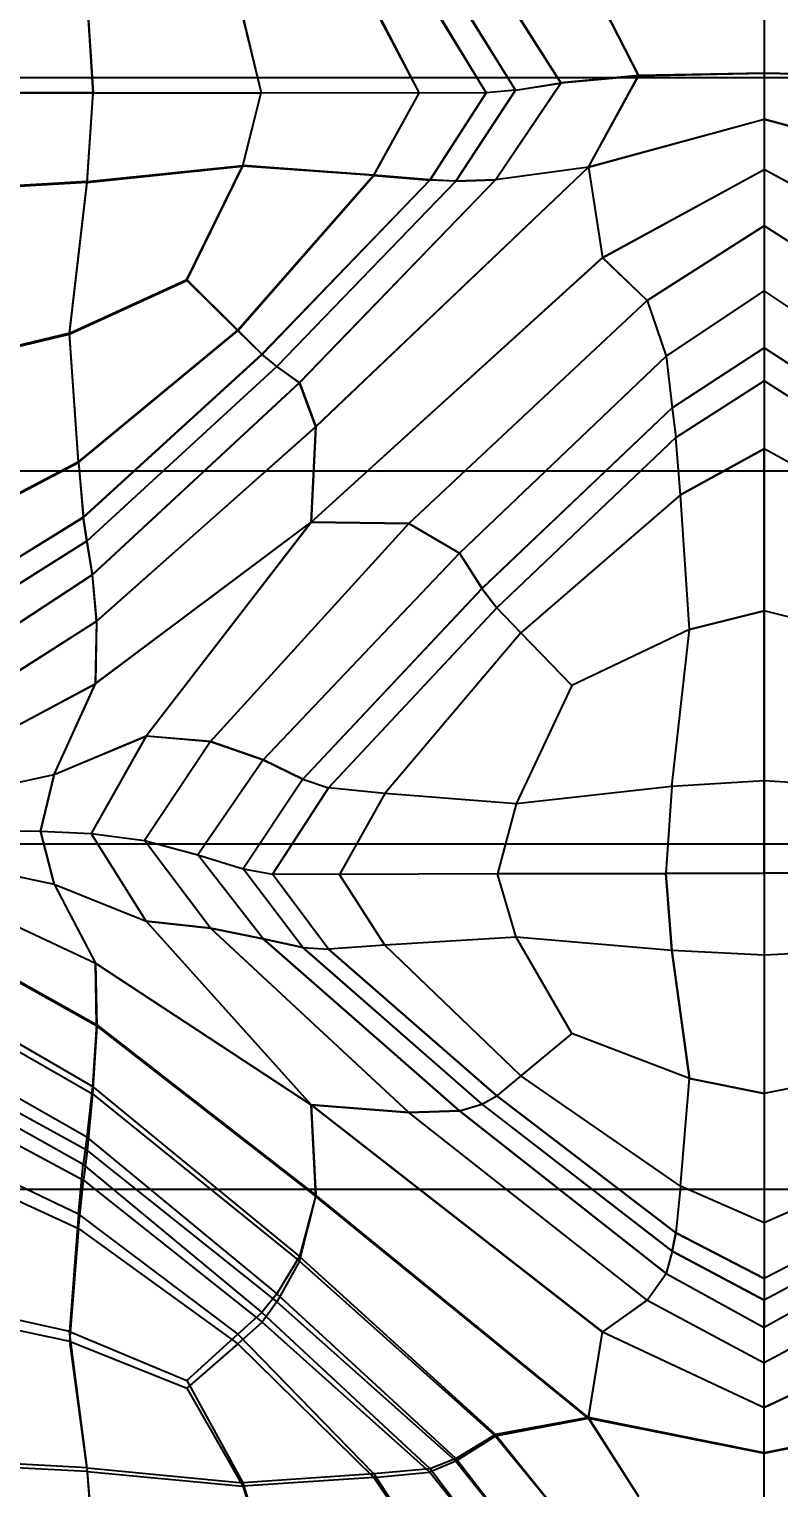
# Model space of a CAD drawing. Extents: x 11992 to 29481, y -6727 to 6811.
# Drawn here: x 12607.26 to 12612.01, y 1466.81 to 1476.05 of the extents above; entities that cross this region are included whole.
import ezdxf

# ---------------------------------------------------------------- set-up
doc = ezdxf.new("R2010")
doc.units = 0
doc.header["$MEASUREMENT"] = 0
doc.layers.get('0').update_dxf_attribs({"color": 8, "linetype": 'CONTINUOUS'})
doc.layers.add('zoylight 3编号', color=7, linetype='CONTINUOUS')
doc.styles.add('TFB MS 3mm at 1 to 25', font='arial.ttf', dxfattribs={"height": 75})

msp = doc.modelspace()

# ---------------------------------------------------------------- linework, layer by layer
for p, q in [((12611.9172, 1477.664, -1760.3735), (12611.9172, 1473.3894, -1759.1855)), ((12611.9172, 1476.4197, -1721.013), (12611.9172, 1473.3894, -1721.6804)), ((12610.2153, 1476.352, -1760.0991), (12610.6297, 1475.7063, -1759.9886)), ((12610.2158, 1476.3586, -1720.7773), (12610.6297, 1475.708, -1720.8768)), ((12610.8042, 1476.3744, -1720.9637), (12611.1213, 1475.7533, -1721.0447)), ((12610.8042, 1476.3706, -1759.9061), (12611.1213, 1475.7509, -1759.8205)), ((12607.6643, 1475.6448, -1720.6455), (12607.6271, 1476.2432, -1720.5554)), ((12607.6271, 1476.2325, -1760.3389), (12607.6643, 1475.6455, -1760.2206)), ((12610.1553, 1475.6448, -1720.6418), (12609.8005, 1476.2337, -1720.5594)), ((12609.9631, 1476.2659, -1760.267), (12610.3417, 1475.661, -1760.1591)), ((12610.3417, 1475.662, -1720.7065), (12609.964, 1476.2752, -1720.6167)), ((12609.4443, 1476.1972, -1720.5575), (12609.7313, 1475.6431, -1720.6351)), ((12609.4443, 1476.1858, -1760.3339), (12609.7313, 1475.6419, -1760.2304)), ((12609.8, 1476.2225, -1760.3294), (12610.1553, 1475.6436, -1760.2238)), ((12608.6127, 1476.129, -1720.5628), (12608.7309, 1475.6436, -1720.6389)), ((12608.6132, 1476.1195, -1760.3278), (12608.7309, 1475.6434, -1760.227)), ((12611.9172, 1475.7688, -1721.1017), (12611.1213, 1475.7533, -1721.0447)), ((12611.9172, 1475.7664, -1759.7635), (12611.1213, 1475.7509, -1759.8205)), ((12612.713, 1475.7538, -1721.0468), (12611.9172, 1475.7688, -1721.1017)), ((12612.713, 1475.7516, -1759.8186), (12611.9172, 1475.7664, -1759.7635)), ((12651.2496, 1475.7404, -1721), (12606.2495, 1475.7404, -1721)), ((12651.2496, 1475.7404, -1759.8654), (12606.2495, 1475.7404, -1759.8654)), ((12610.2153, 1475.0938, -1721.104), (12610.6297, 1475.708, -1720.8768)), ((12610.2158, 1475.0933, -1759.7495), (12610.6297, 1475.7063, -1759.9886)), ((12610.3417, 1475.662, -1720.7065), (12610.6297, 1475.708, -1720.8768)), ((12610.3417, 1475.661, -1760.1591), (12610.6297, 1475.7063, -1759.9886)), ((12611.1213, 1475.7533, -1721.0447), (12610.6297, 1475.708, -1720.8768)), ((12611.1213, 1475.7509, -1759.8205), (12610.6297, 1475.7063, -1759.9886)), ((12610.8042, 1475.1739, -1721.2804), (12611.1213, 1475.7533, -1721.0447)), ((12610.8042, 1475.1727, -1759.5802), (12611.1213, 1475.7509, -1759.8205)), ((12607.042, 1475.6462, -1760.2185), (12607.6643, 1475.6455, -1760.2206)), ((12607.042, 1475.6453, -1720.6477), (12607.6643, 1475.6448, -1720.6455)), ((12607.6266, 1475.0824, -1759.9993), (12607.6643, 1475.6455, -1760.2206)), ((12607.6271, 1475.0774, -1720.8365), (12607.6643, 1475.6448, -1720.6455)), ((12607.6643, 1475.6455, -1760.2206), (12608.7309, 1475.6434, -1760.227)), ((12607.6643, 1475.6448, -1720.6455), (12608.7309, 1475.6436, -1720.6389)), ((12608.6127, 1475.1849, -1760.0502), (12608.7309, 1475.6434, -1760.227)), ((12608.6132, 1475.1806, -1720.7896), (12608.7309, 1475.6436, -1720.6389)), ((12609.7313, 1475.6431, -1720.6351), (12608.7309, 1475.6436, -1720.6389)), ((12609.7313, 1475.6419, -1760.2304), (12608.7309, 1475.6434, -1760.227)), ((12609.4443, 1475.1203, -1720.8175), (12609.7313, 1475.6431, -1720.6351)), ((12609.4443, 1475.1229, -1760.0205), (12609.7313, 1475.6419, -1760.2304)), ((12610.1553, 1475.6448, -1720.6418), (12609.7313, 1475.6431, -1720.6351)), ((12610.1553, 1475.6436, -1760.2238), (12609.7313, 1475.6419, -1760.2304)), ((12609.8, 1475.0907, -1720.8396), (12610.1553, 1475.6448, -1720.6418)), ((12610.1553, 1475.6436, -1760.2238), (12609.8005, 1475.0924, -1760.0006)), ((12609.9631, 1475.0843, -1720.9155), (12610.3417, 1475.662, -1720.7065)), ((12610.3417, 1475.661, -1760.1591), (12609.9636, 1475.0852, -1759.9304)), ((12610.3417, 1475.662, -1720.7065), (12610.1553, 1475.6448, -1720.6418)), ((12610.3417, 1475.661, -1760.1591), (12610.1553, 1475.6436, -1760.2238)), ((12610.8042, 1475.1739, -1721.2804), (12611.9172, 1475.4772, -1721.2003)), ((12611.9172, 1475.4755, -1759.6634), (12610.8042, 1475.1727, -1759.5802)), ((12613.0301, 1475.1746, -1721.2843), (12611.9172, 1475.4772, -1721.2003)), ((12613.0301, 1475.1727, -1759.5799), (12611.9172, 1475.4755, -1759.6634)), ((12607.6266, 1475.0824, -1759.9993), (12608.6127, 1475.1849, -1760.0502)), ((12607.6271, 1475.0774, -1720.8365), (12608.6132, 1475.1806, -1720.7896)), ((12608.2589, 1474.4611, -1759.7183), (12608.6127, 1475.1849, -1760.0502)), ((12608.2598, 1474.4558, -1721.0884), (12608.6132, 1475.1806, -1720.7896)), ((12609.4443, 1475.1229, -1760.0205), (12608.5822, 1474.1411, -1759.5659)), ((12608.5831, 1474.1375, -1721.2289), (12609.4443, 1475.1203, -1720.8175)), ((12609.4443, 1475.1229, -1760.0205), (12608.6127, 1475.1849, -1760.0502)), ((12609.4443, 1475.1203, -1720.8175), (12608.6132, 1475.1806, -1720.7896)), ((12610.8042, 1475.1739, -1721.2804), (12609.0757, 1473.5307, -1721.9559)), ((12610.8042, 1475.1727, -1759.5802), (12609.0757, 1473.5296, -1758.9011)), ((12609.8005, 1475.0924, -1760.0006), (12609.4443, 1475.1229, -1760.0205)), ((12609.4443, 1475.1203, -1720.8175), (12609.8, 1475.0907, -1720.8396)), ((12610.8042, 1475.1739, -1721.2804), (12610.2153, 1475.0938, -1721.104)), ((12610.8042, 1475.1727, -1759.5802), (12610.2158, 1475.0933, -1759.7495)), ((12610.8042, 1475.1739, -1721.2804), (12610.8944, 1474.6005, -1721.5804)), ((12610.8042, 1475.1727, -1759.5802), (12610.8944, 1474.5996, -1759.2834)), ((12610.8944, 1474.6005, -1721.5804), (12611.9172, 1475.1591, -1721.3496)), ((12610.8944, 1474.5996, -1759.2834), (12611.9172, 1475.1582, -1759.5148)), ((12612.94, 1474.6008, -1721.5824), (12611.9172, 1475.1591, -1721.3496)), ((12612.94, 1474.5996, -1759.2834), (12611.9172, 1475.1582, -1759.5148)), ((12607.6266, 1475.0824, -1759.9993), (12607.042, 1475.0483, -1759.9824)), ((12607.6271, 1475.0774, -1720.8365), (12607.042, 1475.0428, -1720.8521)), ((12607.5145, 1474.1215, -1759.5561), (12607.6266, 1475.0824, -1759.9993)), ((12607.515, 1474.1161, -1721.2363), (12607.6271, 1475.0774, -1720.8365)), ((12609.8005, 1475.0924, -1760.0006), (12608.7352, 1473.9897, -1759.4949)), ((12609.8, 1475.0907, -1720.8396), (12608.7357, 1473.9876, -1721.2996)), ((12609.9636, 1475.0852, -1759.9304), (12608.8287, 1473.9105, -1759.4032)), ((12609.9631, 1475.0843, -1720.9155), (12608.8287, 1473.9103, -1721.4036)), ((12610.2153, 1475.0938, -1721.104), (12608.9727, 1473.8087, -1721.6438)), ((12608.9727, 1473.8078, -1759.1888), (12610.2158, 1475.0933, -1759.7495)), ((12609.9631, 1475.0843, -1720.9155), (12609.8, 1475.0907, -1720.8396)), ((12609.9636, 1475.0852, -1759.9304), (12609.8005, 1475.0924, -1760.0006)), ((12610.2153, 1475.0938, -1721.104), (12609.9631, 1475.0843, -1720.9155)), ((12609.9636, 1475.0852, -1759.9304), (12610.2158, 1475.0933, -1759.7495)), ((12611.9172, 1474.8015, -1721.4728), (12611.1757, 1474.3299, -1721.6582)), ((12611.1757, 1474.3299, -1759.2072), (12611.9172, 1474.8013, -1759.3927)), ((12612.6587, 1474.3302, -1721.6587), (12611.9172, 1474.8015, -1721.4728)), ((12612.6587, 1474.3299, -1759.2072), (12611.9172, 1474.8013, -1759.3927)), ((12609.0466, 1472.9244, -1722.2761), (12610.8944, 1474.6005, -1721.5804)), ((12609.0466, 1472.924, -1758.5895), (12610.8944, 1474.5996, -1759.2834)), ((12611.1757, 1474.3299, -1721.6582), (12610.8944, 1474.6005, -1721.5804)), ((12611.1757, 1474.3299, -1759.2072), (12610.8944, 1474.5996, -1759.2834)), ((12607.5145, 1474.1215, -1759.5561), (12608.2589, 1474.4611, -1759.7183)), ((12607.515, 1474.1161, -1721.2363), (12608.2598, 1474.4558, -1721.0884)), ((12608.2589, 1474.4611, -1759.7183), (12608.5822, 1474.1411, -1759.5659)), ((12608.5831, 1474.1375, -1721.2289), (12608.2598, 1474.4558, -1721.0884)), ((12611.2978, 1473.9754, -1759.2164), (12611.9172, 1474.391, -1759.3724)), ((12611.9172, 1474.391, -1721.4934), (12611.2978, 1473.9754, -1721.6495)), ((12612.5366, 1473.9754, -1721.6495), (12611.9172, 1474.391, -1721.4934)), ((12612.5366, 1473.9754, -1759.2164), (12611.9172, 1474.391, -1759.3724)), ((12611.1757, 1474.3299, -1721.6582), (12609.6665, 1472.9159, -1722.2151)), ((12611.1757, 1474.3299, -1759.2072), (12609.6665, 1472.9156, -1758.6508)), ((12611.1757, 1474.3299, -1721.6582), (12611.2978, 1473.9754, -1721.6495)), ((12611.1757, 1474.3299, -1759.2072), (12611.2978, 1473.9754, -1759.2164)), ((12607.5145, 1474.1215, -1759.5561), (12607.042, 1474.0083, -1759.5021)), ((12607.042, 1474.0028, -1721.2856), (12607.515, 1474.1161, -1721.2363)), ((12607.5713, 1473.3069, -1759.1695), (12607.5145, 1474.1215, -1759.5561)), ((12607.5727, 1473.3033, -1721.5904), (12607.515, 1474.1161, -1721.2363)), ((12607.5713, 1473.3069, -1759.1695), (12608.5822, 1474.1411, -1759.5659)), ((12607.5727, 1473.3033, -1721.5904), (12608.5831, 1474.1375, -1721.2289)), ((12608.5822, 1474.1411, -1759.5659), (12608.7352, 1473.9897, -1759.4949)), ((12608.5831, 1474.1375, -1721.2289), (12608.7357, 1473.9876, -1721.2996)), ((12611.334, 1473.6483, -1759.2425), (12611.9172, 1474.0298, -1759.3805)), ((12611.334, 1473.6483, -1721.6234), (12611.9172, 1474.0298, -1721.4854)), ((12612.5003, 1473.6483, -1759.2425), (12611.9172, 1474.0298, -1759.3805)), ((12612.5003, 1473.6483, -1721.6234), (12611.9172, 1474.0298, -1721.4854)), ((12607.6018, 1472.9557, -1759.0096), (12608.7352, 1473.9897, -1759.4949)), ((12607.6032, 1472.9547, -1721.7428), (12608.7357, 1473.9876, -1721.2996)), ((12608.8287, 1473.9105, -1759.4032), (12608.7352, 1473.9897, -1759.4949)), ((12608.8287, 1473.9103, -1721.4036), (12608.7357, 1473.9876, -1721.2996)), ((12611.2978, 1473.9754, -1759.2164), (12609.986, 1472.7285, -1758.7482)), ((12611.2978, 1473.9754, -1721.6495), (12609.986, 1472.7285, -1722.1177)), ((12611.2978, 1473.9754, -1759.2164), (12611.334, 1473.6483, -1759.2425)), ((12611.2978, 1473.9754, -1721.6495), (12611.334, 1473.6483, -1721.6234)), ((12607.6252, 1472.805, -1758.8959), (12608.8287, 1473.9105, -1759.4032)), ((12607.6261, 1472.806, -1721.8744), (12608.8287, 1473.9103, -1721.4036)), ((12608.9727, 1473.8078, -1759.1888), (12608.8287, 1473.9105, -1759.4032)), ((12608.9727, 1473.8087, -1721.6438), (12608.8287, 1473.9103, -1721.4036)), ((12607.6614, 1472.5916, -1758.6477), (12608.9727, 1473.8078, -1759.1888)), ((12607.6619, 1472.5933, -1722.1658), (12608.9727, 1473.8087, -1721.6438)), ((12608.9727, 1473.8087, -1721.6438), (12609.0757, 1473.5307, -1721.9559)), ((12609.0757, 1473.5296, -1758.9011), (12608.9727, 1473.8078, -1759.1888)), ((12611.3574, 1473.4609, -1721.6485), (12611.9172, 1473.8202, -1721.5223)), ((12611.3574, 1473.4609, -1759.2173), (12611.9172, 1473.8202, -1759.3437)), ((12612.477, 1473.4609, -1759.2173), (12611.9172, 1473.8202, -1759.3437)), ((12612.477, 1473.4609, -1721.6485), (12611.9172, 1473.8202, -1721.5223)), ((12611.334, 1473.6483, -1759.2425), (12610.1295, 1472.5036, -1758.8285)), ((12611.334, 1473.6483, -1721.6234), (12610.13, 1472.5036, -1722.0374)), ((12611.334, 1473.6483, -1759.2425), (12611.3574, 1473.4609, -1759.2173)), ((12611.334, 1473.6483, -1721.6234), (12611.3574, 1473.4609, -1721.6485)), ((12607.6871, 1472.2967, -1758.3643), (12609.0757, 1473.5296, -1758.9011)), ((12607.6876, 1472.2981, -1722.4906), (12609.0757, 1473.5307, -1721.9559)), ((12609.0757, 1473.5307, -1721.9559), (12609.0466, 1472.9244, -1722.2761)), ((12609.0466, 1472.924, -1758.5895), (12609.0757, 1473.5296, -1758.9011)), ((12610.223, 1472.3825, -1722.0277), (12611.3574, 1473.4609, -1721.6485)), ((12611.3574, 1473.4609, -1759.2173), (12610.223, 1472.3825, -1758.8382)), ((12611.3874, 1473.0983, -1721.781), (12611.3574, 1473.4609, -1721.6485)), ((12611.3874, 1473.0983, -1759.0848), (12611.3574, 1473.4609, -1759.2173)), ((12611.9172, 1473.3894, -1759.1855), (12611.3874, 1473.0983, -1759.0848)), ((12611.3874, 1473.0983, -1721.781), (12611.9172, 1473.3894, -1721.6804)), ((12611.9172, 1473.3894, -1759.1855), (12611.9172, 1467.8232, -1755.5806)), ((12611.9172, 1470.7014, -1722.6864), (12611.9172, 1473.3894, -1721.6804)), ((12612.4469, 1473.0983, -1721.781), (12611.9172, 1473.3894, -1721.6804)), ((12612.4465, 1473.0983, -1759.0848), (12611.9172, 1473.3894, -1759.1855)), ((12607.5713, 1473.3069, -1759.1695), (12607.042, 1473.0289, -1759.0373)), ((12607.042, 1473.0253, -1721.7109), (12607.5727, 1473.3033, -1721.5904)), ((12607.5713, 1473.3069, -1759.1695), (12607.6018, 1472.9557, -1759.0096)), ((12607.5727, 1473.3033, -1721.5904), (12607.6032, 1472.9547, -1721.7428)), ((12651.2496, 1473.2475, -1721.8437), (12606.2495, 1473.2475, -1721.8437)), ((12651.2496, 1473.2475, -1759.0217), (12606.2495, 1473.2475, -1759.0217)), ((12611.3874, 1473.0983, -1759.0848), (12610.376, 1472.2245, -1758.7826)), ((12611.3874, 1473.0983, -1721.781), (12610.3765, 1472.2245, -1722.0833)), ((12611.4446, 1472.2454, -1758.7893), (12611.3874, 1473.0983, -1759.0848)), ((12611.4446, 1472.2454, -1722.0766), (12611.3874, 1473.0983, -1721.781)), ((12607.6018, 1472.9557, -1759.0096), (12607.042, 1472.6109, -1758.8478)), ((12607.042, 1472.6102, -1721.8905), (12607.6032, 1472.9547, -1721.7428)), ((12607.6252, 1472.805, -1758.8959), (12607.6018, 1472.9557, -1759.0096)), ((12607.6261, 1472.806, -1721.8744), (12607.6032, 1472.9547, -1721.7428)), ((12607.6795, 1471.9012, -1758.1452), (12609.0466, 1472.924, -1758.5895)), ((12607.68, 1471.9021, -1722.7224), (12609.0466, 1472.9244, -1722.2761)), ((12608.0009, 1471.5705, -1722.8374), (12609.0466, 1472.9244, -1722.2761)), ((12609.0466, 1472.924, -1758.5895), (12608.0009, 1471.5702, -1758.0284)), ((12608.4086, 1471.5354, -1722.7654), (12609.6665, 1472.9159, -1722.2151)), ((12609.6665, 1472.9156, -1758.6508), (12608.4086, 1471.5352, -1758.1005)), ((12609.0466, 1472.9244, -1722.2761), (12609.6665, 1472.9159, -1722.2151)), ((12609.6665, 1472.9156, -1758.6508), (12609.0466, 1472.924, -1758.5895)), ((12609.6665, 1472.9159, -1722.2151), (12609.986, 1472.7285, -1722.1177)), ((12609.986, 1472.7285, -1758.7482), (12609.6665, 1472.9156, -1758.6508)), ((12607.6261, 1472.806, -1721.8744), (12607.042, 1472.4378, -1722.0314)), ((12607.6252, 1472.805, -1758.8959), (12607.042, 1472.4364, -1758.7268)), ((12607.6614, 1472.5916, -1758.6477), (12607.6252, 1472.805, -1758.8959)), ((12607.6619, 1472.5933, -1722.1658), (12607.6261, 1472.806, -1721.8744)), ((12609.986, 1472.7285, -1758.7482), (12608.7419, 1471.4193, -1758.244)), ((12608.7419, 1471.4193, -1722.6219), (12609.986, 1472.7285, -1722.1177)), ((12609.986, 1472.7285, -1758.7482), (12610.1295, 1472.5036, -1758.8285)), ((12609.986, 1472.7285, -1722.1177), (12610.13, 1472.5036, -1722.0374)), ((12607.042, 1472.188, -1722.3399), (12607.6619, 1472.5933, -1722.1658)), ((12607.6614, 1472.5916, -1758.6477), (12607.042, 1472.1863, -1758.4673)), ((12607.6871, 1472.2967, -1758.3643), (12607.6614, 1472.5916, -1758.6477)), ((12607.6876, 1472.2981, -1722.4906), (12607.6619, 1472.5933, -1722.1658)), ((12610.1295, 1472.5036, -1758.8285), (12608.9942, 1471.2968, -1758.3785)), ((12608.9942, 1471.2968, -1722.4874), (12610.13, 1472.5036, -1722.0374)), ((12610.1295, 1472.5036, -1758.8285), (12610.223, 1472.3825, -1758.8382)), ((12610.13, 1472.5036, -1722.0374), (12610.223, 1472.3825, -1722.0277)), ((12609.1572, 1471.2419, -1722.4427), (12610.223, 1472.3825, -1722.0277)), ((12610.223, 1472.3825, -1758.8382), (12609.1572, 1471.2419, -1758.4232)), ((12610.376, 1472.2245, -1758.7826), (12610.223, 1472.3825, -1758.8382)), ((12610.3765, 1472.2245, -1722.0833), (12610.223, 1472.3825, -1722.0277)), ((12611.4446, 1472.2454, -1722.0766), (12611.9172, 1472.3639, -1722.0358)), ((12611.9172, 1472.3639, -1758.83), (12611.4446, 1472.2454, -1758.7893)), ((12612.3897, 1472.2454, -1758.7893), (12611.9172, 1472.3639, -1758.83)), ((12612.3897, 1472.2454, -1722.0766), (12611.9172, 1472.3639, -1722.0358)), ((12607.6876, 1472.2981, -1722.4906), (12607.042, 1471.8873, -1722.6687)), ((12607.042, 1471.8857, -1758.1854), (12607.6871, 1472.2967, -1758.3643)), ((12607.6871, 1472.2967, -1758.3643), (12607.6795, 1471.9012, -1758.1452)), ((12607.68, 1471.9021, -1722.7224), (12607.6876, 1472.2981, -1722.4906)), ((12610.376, 1472.2245, -1758.7826), (12609.5139, 1471.2064, -1758.4155)), ((12610.3765, 1472.2245, -1722.0833), (12609.5139, 1471.2064, -1722.4504)), ((12610.6998, 1471.8892, -1758.667), (12610.376, 1472.2245, -1758.7826)), ((12610.6998, 1471.8892, -1722.1989), (12610.3765, 1472.2245, -1722.0833)), ((12611.4446, 1472.2454, -1758.7893), (12610.6998, 1471.8892, -1758.667)), ((12611.4446, 1472.2454, -1722.0766), (12610.6998, 1471.8892, -1722.1989)), ((12611.3321, 1471.2505, -1758.4285), (12611.4446, 1472.2454, -1758.7893)), ((12611.3321, 1471.2505, -1722.4373), (12611.4446, 1472.2454, -1722.0766)), ((12607.042, 1471.5612, -1722.8712), (12607.68, 1471.9021, -1722.7224)), ((12607.042, 1471.5605, -1757.9972), (12607.6795, 1471.9012, -1758.1452)), ((12607.4182, 1471.3261, -1722.9681), (12607.68, 1471.9021, -1722.7224)), ((12607.4182, 1471.3259, -1757.8983), (12607.6795, 1471.9012, -1758.1452)), ((12610.6998, 1471.8892, -1758.667), (12610.3455, 1471.1416, -1758.393)), ((12610.6998, 1471.8892, -1722.1989), (12610.3455, 1471.1416, -1722.4729)), ((12607.4182, 1471.3261, -1722.9681), (12608.0009, 1471.5705, -1722.8374)), ((12607.4182, 1471.3259, -1757.8983), (12608.0009, 1471.5702, -1758.0284)), ((12608.0009, 1471.5705, -1722.8374), (12607.6523, 1470.952, -1723.1209)), ((12608.0009, 1471.5702, -1758.0284), (12607.6523, 1470.952, -1757.745)), ((12608.4086, 1471.5354, -1722.7654), (12607.9895, 1470.9084, -1723.0451)), ((12608.4086, 1471.5352, -1758.1005), (12607.9895, 1470.9084, -1757.8208)), ((12608.0009, 1471.5705, -1722.8374), (12608.4086, 1471.5354, -1722.7654)), ((12608.4086, 1471.5352, -1758.1005), (12608.0009, 1471.5702, -1758.0284)), ((12608.4086, 1471.5354, -1722.7654), (12608.7419, 1471.4193, -1722.6219)), ((12608.7419, 1471.4193, -1758.244), (12608.4086, 1471.5352, -1758.1005)), ((12608.7419, 1471.4193, -1722.6219), (12608.3275, 1470.8166, -1722.886)), ((12608.7419, 1471.4193, -1758.244), (12608.3275, 1470.8166, -1757.9799)), ((12608.9942, 1471.2968, -1758.3785), (12608.7419, 1471.4193, -1758.244)), ((12608.7419, 1471.4193, -1722.6219), (12608.9942, 1471.2968, -1722.4874)), ((12607.042, 1471.2445, -1723.0117), (12607.4182, 1471.3261, -1722.9681)), ((12607.042, 1471.2443, -1757.8549), (12607.4182, 1471.3259, -1757.8983)), ((12607.4182, 1471.3259, -1757.8983), (12607.3309, 1470.9668, -1757.7194)), ((12607.3314, 1470.9668, -1723.1465), (12607.4182, 1471.3261, -1722.9681)), ((12608.9942, 1471.2968, -1758.3785), (12608.6155, 1470.7284, -1758.1325)), ((12608.9942, 1471.2968, -1722.4874), (12608.6155, 1470.7284, -1722.7333)), ((12609.1572, 1471.2419, -1758.4232), (12608.802, 1470.6959, -1758.189)), ((12609.1572, 1471.2419, -1722.4427), (12608.802, 1470.6959, -1722.6769)), ((12608.9942, 1471.2968, -1758.3785), (12609.1572, 1471.2419, -1758.4232)), ((12608.9942, 1471.2968, -1722.4874), (12609.1572, 1471.2419, -1722.4427)), ((12609.5139, 1471.2064, -1722.4504), (12609.1572, 1471.2419, -1722.4427)), ((12609.5139, 1471.2064, -1758.4155), (12609.1572, 1471.2419, -1758.4232)), ((12611.3321, 1471.2505, -1758.4285), (12610.3455, 1471.1416, -1758.393)), ((12611.3321, 1471.2505, -1722.4373), (12610.3455, 1471.1416, -1722.4729)), ((12611.3321, 1471.2505, -1758.4285), (12611.2949, 1470.7, -1758.1817)), ((12611.3321, 1471.2505, -1722.4373), (12611.2949, 1470.7, -1722.6842)), ((12611.9172, 1471.287, -1758.4403), (12611.3321, 1471.2505, -1758.4285)), ((12611.9172, 1471.287, -1722.4255), (12611.3321, 1471.2505, -1722.4373)), ((12612.5022, 1471.2505, -1758.4285), (12611.9172, 1471.287, -1758.4403)), ((12612.5022, 1471.2505, -1722.4373), (12611.9172, 1471.287, -1722.4255)), ((12609.5139, 1471.2064, -1722.4504), (12609.2264, 1470.6933, -1722.6729)), ((12609.5139, 1471.2064, -1758.4155), (12609.2264, 1470.6933, -1758.193)), ((12610.3455, 1471.1416, -1758.393), (12609.5139, 1471.2064, -1758.4155)), ((12610.3455, 1471.1416, -1722.4729), (12609.5139, 1471.2064, -1722.4504)), ((12610.3455, 1471.1416, -1758.393), (12610.2273, 1470.6962, -1758.1884)), ((12610.3455, 1471.1416, -1722.4729), (12610.2277, 1470.6962, -1722.6774)), ((12607.042, 1470.9718, -1757.7109), (12607.3309, 1470.9668, -1757.7194)), ((12607.042, 1470.9718, -1723.155), (12607.3314, 1470.9668, -1723.1465)), ((12607.3309, 1470.9668, -1757.7194), (12607.4182, 1470.6328, -1757.4976)), ((12607.3309, 1470.9668, -1757.7194), (12607.6523, 1470.952, -1757.745)), ((12607.3314, 1470.9668, -1723.1465), (12607.6523, 1470.952, -1723.1209)), ((12607.4182, 1470.6325, -1723.3678), (12607.3314, 1470.9668, -1723.1465)), ((12651.2491, 1470.885, -1723.0042), (12606.249, 1470.885, -1723.0042)), ((12651.2491, 1470.885, -1757.8612), (12606.249, 1470.885, -1757.8612)), ((12607.6523, 1470.952, -1757.745), (12607.9895, 1470.9084, -1757.8208)), ((12608.0009, 1470.3974, -1757.3513), (12607.6523, 1470.952, -1757.745)), ((12607.6523, 1470.952, -1723.1209), (12607.9895, 1470.9084, -1723.0451)), ((12608.0009, 1470.3974, -1723.5146), (12607.6523, 1470.952, -1723.1209)), ((12607.9895, 1470.9084, -1757.8208), (12608.3275, 1470.8166, -1757.9799)), ((12608.4086, 1470.3526, -1723.4482), (12607.9895, 1470.9084, -1723.0451)), ((12608.4086, 1470.3526, -1757.4177), (12607.9895, 1470.9084, -1757.8208)), ((12607.9895, 1470.9084, -1723.0451), (12608.3275, 1470.8166, -1722.886)), ((12608.7419, 1470.2863, -1757.5898), (12608.3275, 1470.8166, -1757.9799)), ((12608.7419, 1470.2863, -1723.276), (12608.3275, 1470.8166, -1722.886)), ((12608.3275, 1470.8166, -1757.9799), (12608.6155, 1470.7284, -1758.1325)), ((12608.3275, 1470.8166, -1722.886), (12608.6155, 1470.7284, -1722.7333)), ((12607.042, 1470.7114, -1757.5464), (12607.4182, 1470.6328, -1757.4976)), ((12607.042, 1470.7107, -1723.3191), (12607.4182, 1470.6325, -1723.3678)), ((12608.6155, 1470.7284, -1722.7333), (12608.802, 1470.6959, -1722.6769)), ((12608.9942, 1470.231, -1757.7632), (12608.6155, 1470.7284, -1758.1325)), ((12608.9942, 1470.231, -1723.1027), (12608.6155, 1470.7284, -1722.7333)), ((12608.6155, 1470.7284, -1758.1325), (12608.802, 1470.6959, -1758.189)), ((12609.2264, 1470.6933, -1758.193), (12608.802, 1470.6959, -1758.189)), ((12609.1572, 1470.2198, -1757.8331), (12608.802, 1470.6959, -1758.189)), ((12609.1572, 1470.2198, -1723.0328), (12608.802, 1470.6959, -1722.6769)), ((12609.2264, 1470.6933, -1722.6729), (12608.802, 1470.6959, -1722.6769)), ((12610.2277, 1470.6962, -1722.6774), (12609.2264, 1470.6933, -1722.6729)), ((12610.2273, 1470.6962, -1758.1884), (12609.2264, 1470.6933, -1758.193)), ((12609.5139, 1470.2444, -1757.8601), (12609.2264, 1470.6933, -1758.193)), ((12609.5139, 1470.2444, -1723.0057), (12609.2264, 1470.6933, -1722.6729)), ((12610.2273, 1470.6962, -1758.1884), (12611.2949, 1470.7, -1758.1817)), ((12610.3455, 1470.2961, -1757.9049), (12610.2273, 1470.6962, -1758.1884)), ((12611.2949, 1470.7, -1722.6842), (12610.2277, 1470.6962, -1722.6774)), ((12610.3455, 1470.2961, -1722.961), (12610.2277, 1470.6962, -1722.6774)), ((12611.2949, 1470.7, -1758.1817), (12611.9172, 1470.7014, -1758.1795)), ((12611.9172, 1470.7014, -1722.6864), (12611.2949, 1470.7, -1722.6842)), ((12611.2949, 1470.7, -1722.6842), (12611.3321, 1470.211, -1723.0377)), ((12611.3321, 1470.211, -1757.8282), (12611.2949, 1470.7, -1758.1817)), ((12612.5394, 1470.7, -1722.6842), (12611.9172, 1470.7014, -1722.6864)), ((12612.5394, 1470.7, -1758.1817), (12611.9172, 1470.7014, -1758.1795)), ((12611.9172, 1470.7014, -1722.6864), (12611.9172, 1467.9968, -1724.9685)), ((12607.4182, 1470.6328, -1757.4976), (12607.68, 1470.1321, -1757.1216)), ((12607.4182, 1470.6328, -1757.4976), (12608.0009, 1470.3974, -1757.3513)), ((12607.4182, 1470.6325, -1723.3678), (12607.68, 1470.1309, -1723.7427)), ((12607.4182, 1470.6325, -1723.3678), (12608.0009, 1470.3974, -1723.5146)), ((12607.042, 1470.4313, -1757.3424), (12607.68, 1470.1321, -1757.1216)), ((12607.042, 1470.4296, -1723.5215), (12607.68, 1470.1309, -1723.7427)), ((12608.0009, 1470.3974, -1757.3513), (12609.0466, 1469.2342, -1756.4592)), ((12608.0009, 1470.3974, -1757.3513), (12608.4086, 1470.3526, -1757.4177)), ((12608.4086, 1470.3526, -1723.4482), (12608.0009, 1470.3974, -1723.5146)), ((12609.0466, 1469.2349, -1724.4063), (12608.0009, 1470.3974, -1723.5146)), ((12609.6665, 1469.1858, -1724.3685), (12608.4086, 1470.3526, -1723.4482)), ((12608.7419, 1470.2863, -1723.276), (12608.4086, 1470.3526, -1723.4482)), ((12608.4086, 1470.3526, -1757.4177), (12609.6665, 1469.1858, -1756.4972)), ((12608.4086, 1470.3526, -1757.4177), (12608.7419, 1470.2863, -1757.5898)), ((12608.7419, 1470.2863, -1757.5898), (12609.986, 1469.1951, -1756.7082)), ((12608.7419, 1470.2863, -1757.5898), (12608.9942, 1470.231, -1757.7632)), ((12608.9942, 1470.231, -1723.1027), (12608.7419, 1470.2863, -1723.276)), ((12609.986, 1469.1951, -1724.1577), (12608.7419, 1470.2863, -1723.276)), ((12610.13, 1469.238, -1723.9229), (12608.9942, 1470.231, -1723.1027)), ((12608.9942, 1470.231, -1757.7632), (12610.1295, 1469.2378, -1756.943)), ((12608.9942, 1470.231, -1757.7632), (12609.1572, 1470.2198, -1757.8331)), ((12608.9942, 1470.231, -1723.1027), (12609.1572, 1470.2198, -1723.0328)), ((12609.5139, 1470.2444, -1757.8601), (12609.1572, 1470.2198, -1757.8331)), ((12609.5139, 1470.2444, -1723.0057), (12609.1572, 1470.2198, -1723.0328)), ((12609.1572, 1470.2198, -1757.8331), (12610.223, 1469.2902, -1757.0528)), ((12610.223, 1469.2902, -1723.8131), (12609.1572, 1470.2198, -1723.0328)), ((12610.3455, 1470.2961, -1757.9049), (12609.5139, 1470.2444, -1757.8601)), ((12610.3455, 1470.2961, -1722.961), (12609.5139, 1470.2444, -1723.0057)), ((12610.3765, 1469.4173, -1723.7041), (12609.5139, 1470.2444, -1723.0057)), ((12610.376, 1469.4173, -1757.1618), (12609.5139, 1470.2444, -1757.8601)), ((12610.6998, 1469.6851, -1757.3944), (12610.3455, 1470.2961, -1757.9049)), ((12610.6998, 1469.6851, -1723.4715), (12610.3455, 1470.2961, -1722.961)), ((12611.3321, 1470.211, -1757.8282), (12610.3455, 1470.2961, -1757.9049)), ((12611.3321, 1470.211, -1723.0377), (12610.3455, 1470.2961, -1722.961)), ((12607.68, 1470.1321, -1757.1216), (12607.6876, 1469.7332, -1756.8945)), ((12607.68, 1470.1321, -1757.1216), (12609.0466, 1469.2342, -1756.4592)), ((12607.6871, 1469.7435, -1723.9756), (12607.68, 1470.1309, -1723.7427)), ((12607.68, 1470.1309, -1723.7427), (12609.0466, 1469.2349, -1724.4063)), ((12611.9172, 1470.1826, -1757.8027), (12611.3321, 1470.211, -1757.8282)), ((12611.9172, 1470.1826, -1723.0632), (12611.3321, 1470.211, -1723.0377)), ((12611.4446, 1469.4011, -1757.1472), (12611.3321, 1470.211, -1757.8282)), ((12611.3321, 1470.211, -1723.0377), (12611.4446, 1469.4011, -1723.7187)), ((12612.5022, 1470.211, -1723.0377), (12611.9172, 1470.1826, -1723.0632)), ((12612.5022, 1470.211, -1757.8282), (12611.9172, 1470.1826, -1757.8027)), ((12607.042, 1470.104, -1723.7092), (12607.6871, 1469.7435, -1723.9756)), ((12607.6876, 1469.7332, -1756.8945), (12607.042, 1470.093, -1757.1612)), ((12607.6614, 1469.3506, -1724.0894), (12607.042, 1469.7096, -1723.8285)), ((12607.6871, 1469.7435, -1723.9756), (12607.6614, 1469.3506, -1724.0894)), ((12607.6876, 1469.7332, -1756.8945), (12607.6619, 1469.3043, -1756.8013)), ((12607.6871, 1469.7435, -1723.9756), (12609.0757, 1468.662, -1724.775)), ((12607.6876, 1469.7332, -1756.8945), (12609.0757, 1468.6539, -1756.0944)), ((12610.6998, 1469.6851, -1757.3944), (12610.376, 1469.4173, -1757.1618)), ((12610.6998, 1469.6851, -1723.4715), (12610.3765, 1469.4173, -1723.7041)), ((12611.4446, 1469.4011, -1723.7187), (12610.6998, 1469.6851, -1723.4715)), ((12611.4446, 1469.4011, -1757.1472), (12610.6998, 1469.6851, -1757.3944)), ((12607.042, 1469.6576, -1757.0652), (12607.6619, 1469.3043, -1756.8013)), ((12610.3765, 1469.4173, -1723.7041), (12610.223, 1469.2902, -1723.8131)), ((12610.376, 1469.4173, -1757.1618), (12610.223, 1469.2902, -1757.0528)), ((12611.3874, 1468.7187, -1756.5563), (12610.376, 1469.4173, -1757.1618)), ((12611.3874, 1468.7187, -1724.3096), (12610.3765, 1469.4173, -1723.7041)), ((12611.3874, 1468.7187, -1724.3096), (12611.4446, 1469.4011, -1723.7187)), ((12611.3874, 1468.7187, -1756.5563), (12611.4446, 1469.4011, -1757.1472)), ((12611.9172, 1469.3064, -1757.0648), (12611.4446, 1469.4011, -1757.1472)), ((12611.4446, 1469.4011, -1723.7187), (12611.9172, 1469.3064, -1723.8011)), ((12612.3897, 1469.4011, -1723.7187), (12611.9172, 1469.3064, -1723.8011)), ((12612.3897, 1469.4011, -1757.1472), (12611.9172, 1469.3064, -1757.0648)), ((12607.6252, 1469.0289, -1724.1501), (12607.042, 1469.3596, -1723.9155)), ((12607.6614, 1469.3506, -1724.0894), (12607.6252, 1469.0289, -1724.1501)), ((12607.6619, 1469.3043, -1756.8013), (12607.6261, 1468.9457, -1756.7628)), ((12607.6614, 1469.3506, -1724.0894), (12608.9727, 1468.2739, -1724.8721)), ((12607.6619, 1469.3043, -1756.8013), (12608.9727, 1468.2445, -1756.0098)), ((12607.6261, 1468.9457, -1756.7628), (12607.042, 1469.2657, -1757.0031)), ((12609.6665, 1469.1858, -1724.3685), (12609.0466, 1469.2349, -1724.4063)), ((12609.0466, 1469.2349, -1724.4063), (12609.0757, 1468.662, -1724.775)), ((12609.0466, 1469.2349, -1724.4063), (12610.8944, 1467.7961, -1725.5106)), ((12610.8944, 1467.7937, -1755.3558), (12609.0466, 1469.2342, -1756.4592)), ((12609.0466, 1469.2342, -1756.4592), (12609.6665, 1469.1858, -1756.4972)), ((12609.0757, 1468.6539, -1756.0944), (12609.0466, 1469.2342, -1756.4592)), ((12609.986, 1469.1951, -1724.1577), (12610.13, 1469.238, -1723.9229)), ((12609.986, 1469.1951, -1756.7082), (12610.1295, 1469.2378, -1756.943)), ((12610.1295, 1469.2378, -1756.943), (12610.223, 1469.2902, -1757.0528)), ((12610.1295, 1469.2378, -1756.943), (12611.334, 1468.307, -1756.1588)), ((12610.13, 1469.238, -1723.9229), (12610.223, 1469.2902, -1723.8131)), ((12611.334, 1468.3072, -1724.707), (12610.13, 1469.238, -1723.9229)), ((12610.223, 1469.2902, -1757.0528), (12611.3574, 1468.4226, -1756.3085)), ((12611.3574, 1468.4226, -1724.5574), (12610.223, 1469.2902, -1723.8131)), ((12607.6018, 1468.8551, -1724.2238), (12607.042, 1469.1674, -1724.0061)), ((12609.6665, 1469.1858, -1756.4972), (12609.986, 1469.1951, -1756.7082)), ((12609.986, 1469.1951, -1724.1577), (12609.6665, 1469.1858, -1724.3685)), ((12611.1757, 1467.9963, -1755.551), (12609.6665, 1469.1858, -1756.4972)), ((12611.1757, 1467.9968, -1725.3149), (12609.6665, 1469.1858, -1724.3685)), ((12609.986, 1469.1951, -1756.7082), (12611.2978, 1468.1663, -1755.8625)), ((12611.2978, 1468.1663, -1725.0034), (12609.986, 1469.1951, -1724.1577)), ((12607.042, 1469.0575, -1756.9242), (12607.6032, 1468.7574, -1756.6998)), ((12607.6252, 1469.0289, -1724.1501), (12607.6018, 1468.8551, -1724.2238)), ((12607.6252, 1469.0289, -1724.1501), (12608.8287, 1468.0369, -1724.8539)), ((12607.6261, 1468.9457, -1756.7628), (12607.6032, 1468.7574, -1756.6998)), ((12607.6261, 1468.9457, -1756.7628), (12608.8287, 1467.9858, -1756.0418)), ((12607.5718, 1468.5411, -1724.448), (12607.6018, 1468.8551, -1724.2238)), ((12607.6018, 1468.8551, -1724.2238), (12608.7352, 1467.9179, -1724.8765)), ((12607.5718, 1468.5411, -1724.448), (12607.042, 1468.7946, -1724.2732)), ((12607.5727, 1468.451, -1756.474), (12607.6032, 1468.7574, -1756.6998)), ((12607.6032, 1468.7574, -1756.6998), (12608.7357, 1467.8571, -1756.0267)), ((12651.2496, 1468.6987, -1756.3956), (12606.2495, 1468.6987, -1756.3956)), ((12651.2496, 1468.6987, -1724.4698), (12606.2495, 1468.6987, -1724.4698)), ((12607.042, 1468.6944, -1756.6546), (12607.5727, 1468.451, -1756.474)), ((12609.0757, 1468.662, -1724.775), (12608.9727, 1468.2739, -1724.8721)), ((12608.9727, 1468.2445, -1756.0098), (12609.0757, 1468.6539, -1756.0944)), ((12610.8042, 1467.2525, -1725.8585), (12609.0757, 1468.662, -1724.775)), ((12610.8042, 1467.2472, -1755.0089), (12609.0757, 1468.6539, -1756.0944)), ((12611.3874, 1468.7187, -1724.3096), (12611.3574, 1468.4226, -1724.5574)), ((12611.3874, 1468.7187, -1756.5563), (12611.3574, 1468.4226, -1756.3085)), ((12611.9172, 1468.486, -1724.5114), (12611.3874, 1468.7187, -1724.3096)), ((12611.9172, 1468.486, -1756.3545), (12611.3874, 1468.7187, -1756.5563)), ((12612.4465, 1468.7187, -1756.5563), (12611.9172, 1468.486, -1756.3545)), ((12612.4465, 1468.7187, -1724.3096), (12611.9172, 1468.486, -1724.5114)), ((12607.5718, 1468.5411, -1724.448), (12607.5145, 1467.7989, -1724.9602)), ((12607.5718, 1468.5411, -1724.448), (12608.5822, 1467.7806, -1724.9722)), ((12607.5727, 1468.451, -1756.474), (12607.515, 1467.7379, -1755.9472)), ((12607.5727, 1468.451, -1756.474), (12608.5831, 1467.721, -1755.9325)), ((12611.3574, 1468.4226, -1724.5574), (12611.334, 1468.3072, -1724.707)), ((12611.334, 1468.307, -1756.1588), (12611.3574, 1468.4226, -1756.3085)), ((12611.3574, 1468.4226, -1756.3085), (12611.9172, 1468.1334, -1756.0604)), ((12611.9172, 1468.1334, -1724.8055), (12611.3574, 1468.4226, -1724.5574)), ((12612.477, 1468.4226, -1724.5574), (12611.9172, 1468.1334, -1724.8055)), ((12612.477, 1468.4226, -1756.3085), (12611.9172, 1468.1334, -1756.0604)), ((12611.334, 1468.3072, -1724.707), (12611.2978, 1468.1663, -1725.0034)), ((12611.334, 1468.307, -1756.1588), (12611.2978, 1468.1663, -1755.8625)), ((12611.9172, 1467.9968, -1724.9685), (12611.334, 1468.3072, -1724.707)), ((12611.334, 1468.307, -1756.1588), (12611.9172, 1467.9968, -1755.8974)), ((12612.5003, 1468.3072, -1724.707), (12611.9172, 1467.9968, -1724.9685)), ((12612.5003, 1468.307, -1756.1588), (12611.9172, 1467.9968, -1755.8974)), ((12608.9727, 1468.2739, -1724.8721), (12608.8287, 1468.0369, -1724.8539)), ((12608.9727, 1468.2445, -1756.0098), (12608.8287, 1467.9858, -1756.0418)), ((12608.9727, 1468.2739, -1724.8721), (12610.2158, 1467.1457, -1725.705)), ((12610.2153, 1467.1344, -1755.1667), (12608.9727, 1468.2445, -1756.0098)), ((12611.1757, 1467.9963, -1755.551), (12611.2978, 1468.1663, -1755.8625)), ((12611.1757, 1467.9968, -1725.3149), (12611.2978, 1468.1663, -1725.0034)), ((12611.2978, 1468.1663, -1755.8625), (12611.9172, 1467.8232, -1755.5806)), ((12611.2978, 1468.1663, -1725.0034), (12611.9172, 1467.8232, -1725.2853)), ((12612.5366, 1468.1663, -1755.8625), (12611.9172, 1467.8232, -1755.5806)), ((12612.5366, 1468.1663, -1725.0034), (12611.9172, 1467.8232, -1725.2853)), ((12608.8287, 1468.0369, -1724.8539), (12608.7352, 1467.9179, -1724.8765)), ((12609.964, 1466.9931, -1725.6076), (12608.8287, 1468.0369, -1724.8539)), ((12608.5822, 1467.7806, -1724.9722), (12608.7352, 1467.9179, -1724.8765)), ((12609.8005, 1466.9287, -1725.5787), (12608.7352, 1467.9179, -1724.8765)), ((12608.8287, 1467.9858, -1756.0418), (12608.7357, 1467.8571, -1756.0267)), ((12609.9631, 1466.9759, -1755.269), (12608.8287, 1467.9858, -1756.0418)), ((12611.1757, 1467.9968, -1725.3149), (12610.8944, 1467.7961, -1725.5106)), ((12610.8944, 1467.7937, -1755.3558), (12611.1757, 1467.9963, -1755.551)), ((12611.1757, 1467.9968, -1725.3149), (12611.9172, 1467.6006, -1725.6305)), ((12611.1757, 1467.9963, -1755.551), (12611.9172, 1467.6001, -1755.2354)), ((12612.6587, 1467.9968, -1725.3149), (12611.9172, 1467.6006, -1725.6305)), ((12611.9172, 1465.7995, -1727.3091), (12611.9172, 1467.9968, -1724.9685)), ((12612.6587, 1467.9968, -1755.5507), (12611.9172, 1467.6001, -1755.2354)), ((12607.5145, 1467.7989, -1724.9602), (12607.042, 1467.9022, -1724.8892)), ((12607.042, 1467.8373, -1756.0206), (12607.515, 1467.7379, -1755.9472)), ((12608.5831, 1467.721, -1755.9325), (12608.7357, 1467.8571, -1756.0267)), ((12609.8, 1466.9072, -1755.3015), (12608.7357, 1467.8571, -1756.0267)), ((12611.9172, 1467.0264, -1754.7864), (12611.9172, 1467.8232, -1755.5806)), ((12607.5145, 1467.7989, -1724.9602), (12608.2589, 1467.4887, -1725.173)), ((12607.6266, 1466.9347, -1725.5707), (12607.5145, 1467.7989, -1724.9602)), ((12607.515, 1467.7379, -1755.9472), (12607.6271, 1466.9111, -1755.3147)), ((12607.515, 1467.7379, -1755.9472), (12608.2594, 1467.4399, -1755.7269)), ((12608.2589, 1467.4887, -1725.173), (12608.5822, 1467.7806, -1724.9722)), ((12609.4443, 1466.896, -1725.5952), (12608.5822, 1467.7806, -1724.9722)), ((12610.8042, 1467.2525, -1725.8585), (12610.8944, 1467.7961, -1725.5106)), ((12610.8042, 1467.2472, -1755.0089), (12610.8944, 1467.7937, -1755.3558)), ((12610.8944, 1467.7961, -1725.5106), (12611.9172, 1467.3164, -1725.8786)), ((12611.9172, 1467.3145, -1754.9873), (12610.8944, 1467.7937, -1755.3558)), ((12612.94, 1467.7961, -1725.5106), (12611.9172, 1467.3164, -1725.8786)), ((12612.94, 1467.7953, -1755.3545), (12611.9172, 1467.3145, -1754.9873)), ((12608.5831, 1467.721, -1755.9325), (12608.2594, 1467.4399, -1755.7269)), ((12608.5831, 1467.721, -1755.9325), (12609.4443, 1466.8734, -1755.287)), ((12608.2589, 1467.4887, -1725.173), (12608.6127, 1466.8393, -1725.6339)), ((12608.2594, 1467.4399, -1755.7269), (12608.6132, 1466.8188, -1755.2485)), ((12610.8042, 1467.2472, -1755.0089), (12610.2153, 1467.1344, -1755.1667)), ((12610.8042, 1467.2525, -1725.8585), (12610.2158, 1467.1457, -1725.705)), ((12611.1213, 1466.7551, -1726.2391), (12610.8042, 1467.2525, -1725.8585)), ((12611.9172, 1467.0291, -1726.079), (12610.8042, 1467.2525, -1725.8585)), ((12610.8042, 1467.2472, -1755.0089), (12611.1213, 1466.7532, -1754.625)), ((12611.9172, 1467.0264, -1754.7864), (12610.8042, 1467.2472, -1755.0089)), ((12613.0301, 1467.2527, -1725.8588), (12611.9172, 1467.0291, -1726.079)), ((12613.0301, 1467.2503, -1755.0064), (12611.9172, 1467.0264, -1754.7864)), ((12610.2153, 1467.1344, -1755.1667), (12609.9631, 1466.9759, -1755.269)), ((12609.964, 1466.9931, -1725.6076), (12610.2158, 1467.1457, -1725.705)), ((12610.2153, 1467.1344, -1755.1667), (12610.6297, 1466.6307, -1754.7482)), ((12610.2158, 1467.1457, -1725.705), (12610.6297, 1466.6319, -1726.1165)), ((12609.964, 1466.9931, -1725.6076), (12609.8005, 1466.9287, -1725.5787)), ((12610.3417, 1466.5069, -1725.992), (12609.964, 1466.9931, -1725.6076)), ((12611.9172, 1461.8637, -1746.221), (12611.9172, 1467.0264, -1754.7864)), ((12607.6266, 1466.9347, -1725.5707), (12607.042, 1466.9664, -1725.5495)), ((12607.6271, 1466.9111, -1755.3147), (12607.042, 1466.9418, -1755.3367)), ((12607.6643, 1466.4614, -1725.9476), (12607.6266, 1466.9347, -1725.5707)), ((12607.6266, 1466.9347, -1725.5707), (12608.6127, 1466.8393, -1725.6339)), ((12607.6271, 1466.9111, -1755.3147), (12608.6132, 1466.8188, -1755.2485)), ((12607.6271, 1466.9111, -1755.3147), (12607.6643, 1466.4619, -1754.9187)), ((12609.4443, 1466.896, -1725.5952), (12608.6127, 1466.8393, -1725.6339)), ((12609.8005, 1466.9287, -1725.5787), (12609.4443, 1466.896, -1725.5952)), ((12609.4443, 1466.8734, -1755.287), (12609.8, 1466.9072, -1755.3015)), ((12609.4443, 1466.896, -1725.5952), (12609.7313, 1466.4547, -1725.9397)), ((12609.9631, 1466.9759, -1755.269), (12609.8, 1466.9072, -1755.3015)), ((12609.8, 1466.9072, -1755.3015), (12610.1553, 1466.4588, -1754.9206)), ((12610.1553, 1466.4597, -1725.9446), (12609.8005, 1466.9287, -1725.5787)), ((12609.9631, 1466.9759, -1755.269), (12610.3417, 1466.5062, -1754.8733)), ((12608.6127, 1466.8393, -1725.6339), (12608.7309, 1466.4571, -1725.9426)), ((12609.4443, 1466.8734, -1755.287), (12608.6132, 1466.8188, -1755.2485)), ((12608.6132, 1466.8188, -1755.2485), (12608.7309, 1466.4569, -1754.9231)), ((12609.4443, 1466.8734, -1755.287), (12609.7313, 1466.454, -1754.9254))]:
    msp.add_line(p, q)

# ---------------------------------------------------------------- texts
at = {"layer": 'zoylight 3编号', "insert": (12454.958, 1533.6001, -2440.428), "char_height": 75, "width": 206.137453, "attachment_point": 1, "style": 'TFB MS 3mm at 1 to 25'}
msp.add_mtext('{\\fSimHei|b0|i0|c134|p49;\\W0.95494; \\W1;L2W}', dxfattribs=at)

doc.saveas('drawing.dxf')
